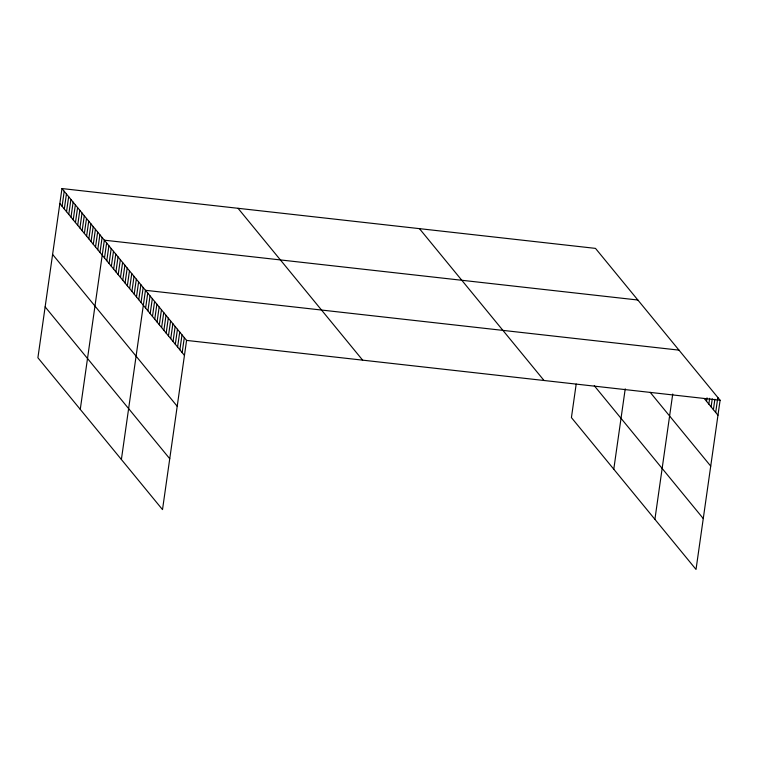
<?xml version="1.0" encoding="UTF-8"?>
<svg xmlns="http://www.w3.org/2000/svg" width="758" height="758" viewBox="0 0 758 758"><rect width="100%" height="100%" fill="white"/><g stroke="black" fill="none" stroke-linecap="round" stroke-linejoin="round"><path stroke-width="1.14" d="M61.976 188.553L37.9 357.757L162.506 509.613L186.582 340.408L61.976 188.553L595.494 248.387L720.1 400.243L696.024 569.447L571.418 417.592L576.194 384.05M62.08 206.252L64.212 191.272M64.307 208.971L66.439 193.991M66.533 211.69L68.665 196.71M68.77 214.41L70.901 199.43M70.996 217.129L73.128 202.14M73.223 219.839L75.355 204.859M75.459 222.558L77.591 207.578M77.686 225.278L79.817 210.298M79.912 227.997L82.044 213.017M82.148 230.716L84.28 215.727M84.375 233.426L86.507 218.446M86.602 236.145L88.733 221.165M88.838 238.865L90.969 223.885M91.064 241.584L93.196 226.604M93.291 244.303L95.423 229.314M95.527 247.013L97.659 232.033M97.754 249.733L99.885 234.753M99.98 252.452L102.112 237.472M80.263 409.386L104.348 240.182L637.866 300.016M104.5 257.957L106.632 242.967M106.783 260.733L108.915 245.753M109.067 263.519L111.199 248.539M111.35 266.304L113.482 251.324M113.634 269.09L115.766 254.11M115.917 271.876L118.049 256.886M118.201 274.661L120.332 259.672M120.484 277.437L122.616 262.457M122.768 280.223L124.909 265.243M125.061 283.009L127.192 268.029M127.344 285.794L129.476 270.814M129.627 288.58L131.759 273.591M131.911 291.366L134.043 276.376M134.194 294.142L136.326 279.162M136.478 296.928L138.61 281.948M138.761 299.713L140.893 284.733M141.045 302.499L143.177 287.519M121.384 459.5L145.46 290.295L678.979 350.13M145.612 308.061L147.744 293.081M147.905 310.846L150.037 295.866M150.188 313.632L152.32 298.652M152.472 316.418L154.604 301.438M154.755 319.203L156.887 304.223M157.039 321.989L159.171 306.999M159.322 324.765L161.454 309.785M161.606 327.551L163.737 312.571M163.889 330.336L166.021 315.356M166.173 333.122L168.304 318.142M168.456 335.908L170.588 320.918M170.739 338.693L172.881 323.704M173.032 341.47L175.164 326.49M175.316 344.255L177.448 329.275M177.599 347.041L179.731 332.061M179.883 349.826L182.015 334.846M182.166 352.612L184.298 337.623M613.781 469.221L625.227 388.835M654.903 519.334L672.734 394.027M706.541 401.304L707.034 397.846M708.834 404.09L709.649 398.329M711.118 406.875L712.264 398.812M713.401 409.661L714.879 399.286M715.685 412.447L717.817 397.457M186.582 340.408L720.1 400.243M704.258 398.528L717.968 415.232M650.193 392.341L710.729 466.123M594.272 385.718L703.263 518.557M419.439 228.641L544.036 380.497M238.04 208.298L362.646 360.154M59.844 203.542L184.45 355.398M52.605 254.432L177.211 406.288M45.139 306.867L169.745 458.723"/></g></svg>
